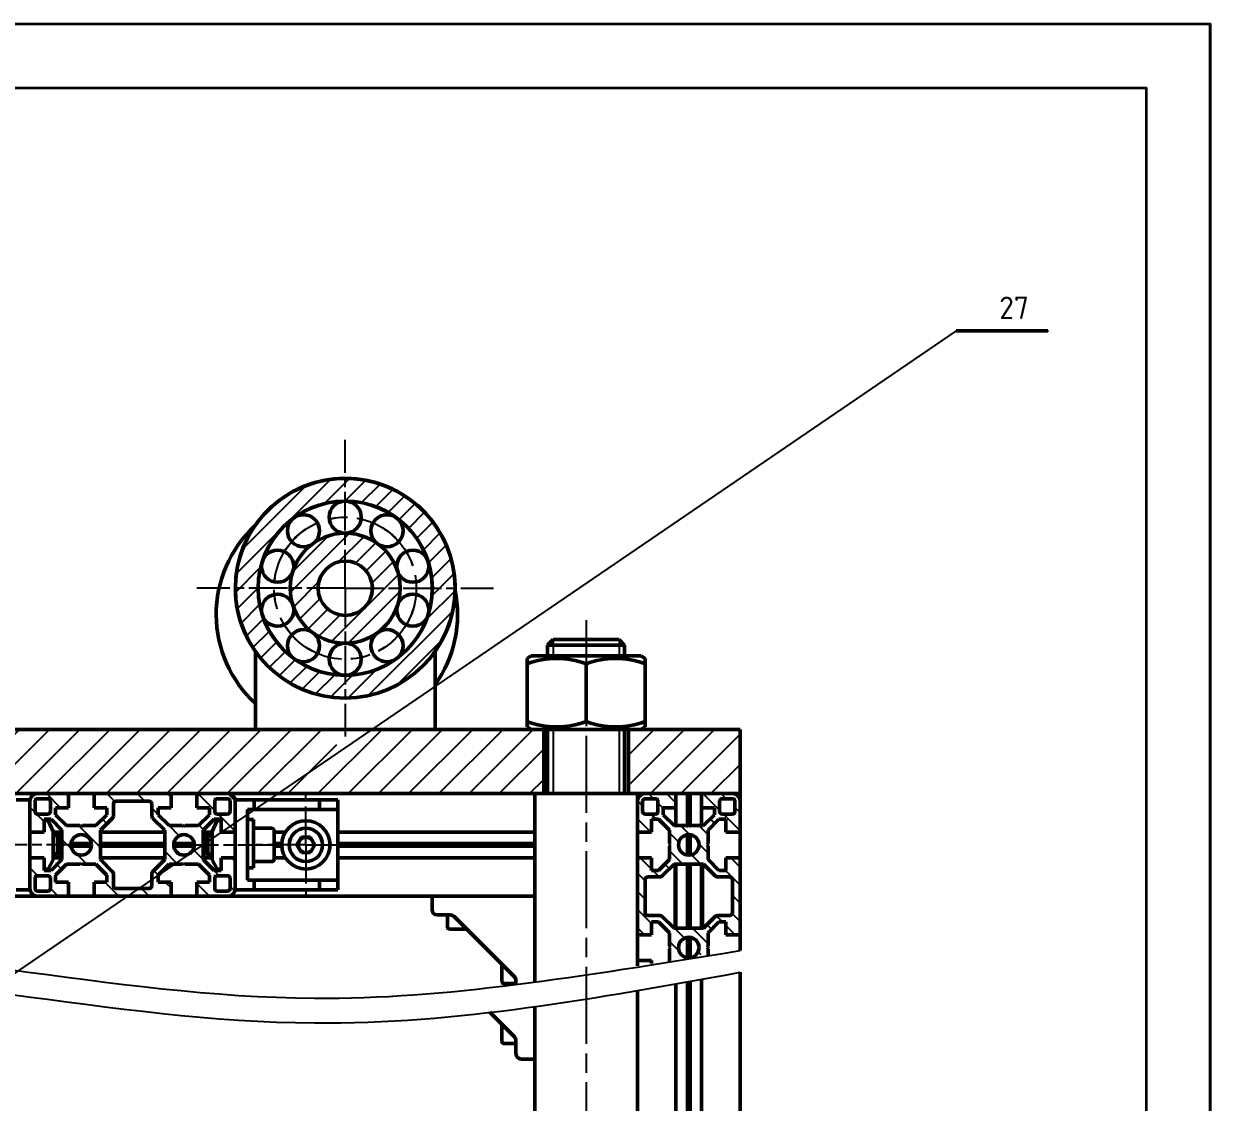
# Model space of a CAD drawing. Header units: millimetres. Extents: x 32504 to 36677, y 41990 to 42879.
# Drawn here: x 34953.8 to 35138.6, y 42700.6 to 42868.6 of the extents above; entities that cross this region are included whole.
import ezdxf

# ---------------------------------------------------------------- set-up
doc = ezdxf.new("R2010")
doc.units = ezdxf.units.MM
doc.linetypes.add('AM_ISO08W050', pattern=[18, 12, -1.5, 3, -1.5])
doc.linetypes.add('AM_ISO08W050x2', pattern=[9, 6, -0.75, 1.5, -0.75])
for name, color, linetype, lineweight in [('AM_0N', 7, 'Continuous', 50), ('AM_4N', 3, 'Continuous', 25), ('AM_5', 3, 'Continuous', 25), ('Duong_tam', 4, 'AM_ISO08W050', 25), ('Net_dam', 7, 'Continuous', 50), ('Net_manh', 3, 'Continuous', 25)]:
    doc.layers.add(name, color=color, linetype=linetype, lineweight=lineweight)
doc.styles.add('TCVN7284', font='tcvn7284-2003i.ttf', dxfattribs={"height": 3.5})
pattern_1 = [(45, (40409.8525, 66437.9596), (-1.41421356, 1.41421356), [])]

# ---------------------------------------------------------------- blocks, each defined once
blk = doc.blocks.new('*U31')
at = {"layer": 'Net_dam'}
blk.add_circle((13.57, 13.57), 13.57, dxfattribs=at)
blk = doc.blocks.new('*U32')
at = {"layer": 'Net_dam', "color": 0, "linetype": 'ByBlock', "lineweight": -2, "transparency": 16777216}
for p, rotation in [((-5401.01, -23675.83), 59.99999999999997), ((-5387.44, -23662.26), 120), ((-5410.95, -23638.75), 240), ((-5424.52, -23652.33), 300.0000000000001), ((-5392.41, -23643.72), 180)]:
    blk.add_blockref('*U31', p, dxfattribs=dict(at, rotation=rotation))
blk.add_blockref('*U31', (-5419.55, -23670.87), dxfattribs=at)
blk = doc.blocks.new('*U25')
at = {"layer": 'Net_dam'}
blk.add_circle((4.23, 4.23), 4.23, dxfattribs=at)
blk = doc.blocks.new('*U26')
at = {"layer": 'Net_dam', "color": 0, "linetype": 'ByBlock', "lineweight": -2, "transparency": 16777216}
for p, rotation in [((-5404.43, -23663.07), 59.99999999999997), ((-5400.2, -23658.84), 120), ((-5407.53, -23651.52), 240), ((-5411.76, -23655.75), 299.9999999999998), ((-5401.75, -23653.06), 180)]:
    blk.add_blockref('*U25', p, dxfattribs=dict(at, rotation=rotation))
blk.add_blockref('*U25', (-5410.21, -23661.52), dxfattribs=at)
blk = doc.blocks.new('*U27')
at = {"layer": 'Duong_tam'}
blk.add_circle((11.07, 11.07), 11.07, dxfattribs=at)
blk = doc.blocks.new('*U28')
at = {"layer": 'Duong_tam', "color": 0, "linetype": 'ByBlock', "lineweight": -2, "transparency": 16777216}
for p, rotation in [((-5401.93, -23672.42), 59.99999999999999), ((-5390.85, -23661.35), 120), ((-5410.03, -23642.17), 240), ((-5421.1, -23653.24), 299.9999999999999), ((-5394.91, -23646.22), 180)]:
    blk.add_blockref('*U27', p, dxfattribs=dict(at, rotation=rotation))
blk.add_blockref('*U27', (-5417.05, -23668.37), dxfattribs=at)
blk = doc.blocks.new('*U29')
at = {"layer": 'Net_dam'}
blk.add_circle((0, 0), 2.5, dxfattribs=at)
blk = doc.blocks.new('*U30')
at = {"layer": 'Net_dam', "color": 0, "linetype": 'ByBlock', "lineweight": -2, "transparency": 16777216}
blk.add_blockref('*U29', (-5405.98, -23646.22), dxfattribs=at)
for p, rotation in [((-5412.49, -23648.34), 35.99999999999999), ((-5399.47, -23648.34), 324), ((-5416.51, -23653.87), 72), ((-5395.45, -23653.87), 288), ((-5416.51, -23660.71), 108), ((-5395.45, -23660.71), 252), ((-5412.49, -23666.25), 144), ((-5399.47, -23666.25), 216), ((-5405.98, -23668.37), 180)]:
    blk.add_blockref('*U29', p, dxfattribs=dict(at, rotation=rotation))

msp = doc.modelspace()

# ---------------------------------------------------------------- hatches: boundary and pattern name
at = {"layer": 'Net_manh'}
h = msp.add_hatch(dxfattribs=at)
h.set_pattern_fill('_U', color=256, scale=2, angle=45, pattern_type=0)
h.set_pattern_definition(pattern_1)
h.paths.add_polyline_path([(34986.7586, 42780.6662, 1), (35020.9895, 42780.6662, 1)])
h.paths.add_polyline_path([(35017.4461, 42780.6662, -1), (34990.3019, 42780.6662, -1)], flags=16)
h.paths.add_polyline_path([(35014.9034, 42781.638, -0.02197457), (35014.9461, 42780.6662, -0.02197457), (35014.9034, 42779.6944, -0.35648869), (35016.9042, 42777.2447, -0.54568367), (35013.3682, 42774.9695, -0.04397037), (35012.2258, 42773.397, -0.18751664), (35012.882, 42771.7086, -0.77067594), (35008.2065, 42770.4769, -0.04397037), (35006.358, 42769.8763, -0.02829194), (35006.374, 42769.5941, -1), (35001.374, 42769.5941, -0.02829194), (35001.39, 42769.8763, -0.04397037), (34999.5415, 42770.4769, -0.77067594), (34994.866, 42771.7086, -0.18751664), (34995.5223, 42773.397, -0.04397037), (34994.3799, 42774.9695, -0.54568367), (34990.8438, 42777.2447, -0.35648869), (34992.8447, 42779.6944, -0.02197457), (34992.8019, 42780.6662, -0.02197457), (34992.8447, 42781.638, -0.35648869), (34990.8438, 42784.0876, -0.54568367), (34994.3799, 42786.3629, -0.04397037), (34995.5223, 42787.9353, -0.18751664), (34994.866, 42789.6237, -0.77067594), (34999.5415, 42790.8554, -0.04397037), (35001.39, 42791.456, -0.02829194), (35001.374, 42791.7383, -1), (35006.374, 42791.7383, -0.02829194), (35006.358, 42791.456, -0.04397037), (35008.2065, 42790.8554, -0.77067594), (35012.882, 42789.6237, -0.18751664), (35012.2258, 42787.9353, -0.04397037), (35013.3682, 42786.3629, -0.54568367), (35016.9042, 42784.0876, -0.35648869)], flags=0)
h.paths.add_polyline_path([(35014.9461, 42780.6662, -1), (34992.8019, 42780.6662, -1)], flags=0)
h.paths.add_polyline_path([(35012.4461, 42780.6662, -1), (34995.3019, 42780.6662, -1)], flags=0)
h.paths.add_polyline_path([(35008.104, 42780.6662, -1), (34999.644, 42780.6662, -1)], flags=0)
h = msp.add_hatch(dxfattribs=at)
h.set_pattern_fill('_U', color=256, scale=2, angle=45, pattern_type=0)
h.set_pattern_definition(pattern_1)
h.paths.add_polyline_path([(35012.4461, 42780.6662, 1), (34995.3019, 42780.6662, 1)])
h.paths.add_polyline_path([(34999.644, 42780.6662, -1), (35008.104, 42780.6662, -1)], flags=16)
h = msp.add_hatch(dxfattribs=at)
h.set_pattern_fill('_U', color=256, scale=3.33, angle=45, pattern_type=0)
h.set_pattern_definition([(45, (40724.442, 64456.958), (-2.3546656, 2.3546656), [])])
h.paths.add_polyline_path([(34778.3331, 42748.6698), (34882.5341, 42748.6698), (34882.5341, 42758.6698), (34778.3331, 42758.6698)])
h.paths.add_polyline_path([(34778.3331, 42758.6698), (34767.9941, 42758.6698), (34767.9941, 42748.6698), (34778.3331, 42748.6698)])
h.paths.add_polyline_path([(34754.7941, 42748.6698), (34754.7941, 42758.6698), (34752.8541, 42758.6698), (34737.3941, 42758.6698), (34737.3941, 42748.6698)])
h.paths.add_polyline_path([(34920.2541, 42758.6698), (34920.2541, 42748.6698), (34993.3815, 42748.6698), (35002.5703, 42754.9401), (35002.5703, 42758.6698)])
h.paths.add_polyline_path([(35008.0358, 42758.6698), (34993.3815, 42748.6698), (35034.7941, 42748.6698), (35034.7941, 42758.6698), (35032.8541, 42758.6698)])
h.paths.add_polyline_path([(35065.3941, 42758.6698), (35047.9941, 42758.6698), (35047.9941, 42748.6698), (35065.3941, 42748.6698)])
h = msp.add_hatch(dxfattribs=at)
h.set_pattern_fill('_U', color=256, scale=3.333333, angle=315, style=0, pattern_type=0)
h.set_pattern_definition([(315, (45100.6404, 55991.719), (2.3570226, 2.3570226), [])])
h.paths.add_polyline_path([(34981.7468, 42742.9627), (34983.4539, 42744.6698), (34984.5468, 42744.6698), (34984.5468, 42742.6698), (34986.6268, 42742.6698, 0.41421356), (34986.7468, 42742.7898), (34986.7468, 42747.4698, 0.41421356), (34985.5468, 42748.6698), (34980.8668, 42748.6698, 0.41421356), (34980.7468, 42748.5498), (34980.7468, 42746.4698), (34982.7468, 42746.4698), (34982.7468, 42745.3769), (34981.0397, 42743.6698), (34978.9547, 42743.6698), (34978.7468, 42743.5498), (34978.539, 42743.6698), (34976.4539, 42743.6698), (34974.7468, 42745.3769), (34974.7468, 42746.4698), (34976.7468, 42746.4698), (34976.7468, 42748.5498, 0.41421356), (34976.6268, 42748.6698), (34964.8668, 42748.6698, 0.41421356), (34964.7468, 42748.5498), (34964.7468, 42746.4698), (34966.7468, 42746.4698), (34966.7468, 42745.3769), (34965.0397, 42743.6698), (34962.9547, 42743.6698), (34962.7468, 42743.5498), (34962.539, 42743.6698), (34960.4539, 42743.6698), (34958.7468, 42745.3769), (34958.7468, 42746.4698), (34960.7468, 42746.4698), (34960.7468, 42748.5498, 0.41421356), (34960.6268, 42748.6698), (34955.9468, 42748.6698, 0.41421356), (34954.7468, 42747.4698), (34954.7468, 42742.7898, 0.41421356), (34954.8668, 42742.6698), (34956.9468, 42742.6698), (34956.9468, 42744.6698), (34958.0397, 42744.6698), (34959.7468, 42742.9627), (34959.7468, 42740.8776), (34959.8668, 42740.6698), (34959.7468, 42740.4619), (34959.7468, 42738.3769), (34958.0397, 42736.6698), (34956.9468, 42736.6698), (34956.9468, 42738.6698), (34954.8668, 42738.6698, 0.41421356), (34954.7468, 42738.5498), (34954.7468, 42733.8698, 0.41421356), (34955.9468, 42732.6698), (34960.6268, 42732.6698, 0.41421356), (34960.7468, 42732.7898), (34960.7468, 42734.8698), (34958.7468, 42734.8698), (34958.7468, 42735.9627), (34960.4539, 42737.6698), (34962.539, 42737.6698), (34962.7468, 42737.7898), (34962.9547, 42737.6698), (34965.0397, 42737.6698), (34966.7468, 42735.9626), (34966.7468, 42734.8698), (34964.7468, 42734.8698), (34964.7468, 42732.7898, 0.41421356), (34964.8668, 42732.6698), (34976.6268, 42732.6698, 0.41421356), (34976.7468, 42732.7898), (34976.7468, 42734.8698), (34974.7468, 42734.8698), (34974.7468, 42735.9627), (34976.4539, 42737.6698), (34978.539, 42737.6698), (34978.7468, 42737.7898), (34978.9547, 42737.6698), (34981.0397, 42737.6698), (34982.7468, 42735.9626), (34982.7468, 42734.8698), (34980.7468, 42734.8698), (34980.7468, 42732.7898, 0.41421356), (34980.8668, 42732.6698), (34985.5468, 42732.6698, 0.41421356), (34986.7468, 42733.8698), (34986.7468, 42738.5498, 0.41421356), (34986.6268, 42738.6698), (34984.5468, 42738.6698), (34984.5468, 42736.6698), (34983.4539, 42736.6698), (34981.7468, 42738.3769), (34981.7468, 42740.4619), (34981.6268, 42740.6698), (34981.7468, 42740.8776)])
h.paths.add_polyline_path([(34964.3468, 42740.6698, -1), (34961.1468, 42740.6698, -1)], flags=16)
h.paths.add_polyline_path([(34965.7468, 42742.9627), (34967.6297, 42744.8455, 0.19891267), (34967.7468, 42745.1283), (34967.7468, 42747.0698, -0.41421356), (34968.1468, 42747.4698), (34973.3468, 42747.4698, -0.41421356), (34973.7468, 42747.0698), (34973.7468, 42745.1283, 0.19891258), (34973.864, 42744.8455), (34975.7468, 42742.9627), (34975.7468, 42738.3769), (34973.864, 42736.494, 0.19891261), (34973.7468, 42736.2112), (34973.7468, 42734.2698, -0.41421356), (34973.3468, 42733.8698), (34968.1468, 42733.8698, -0.41421356), (34967.7468, 42734.2698), (34967.7468, 42736.2112, 0.19891249), (34967.6297, 42736.494), (34965.7468, 42738.3769)], flags=16)
h.paths.add_polyline_path([(34957.5468, 42745.4698), (34955.9468, 42745.4698, -0.41421356), (34955.5468, 42745.8698), (34955.5468, 42747.4698, -0.41421356), (34955.9468, 42747.8698), (34957.5468, 42747.8698, -0.41421356), (34957.9468, 42747.4698), (34957.9468, 42745.8698, -0.41421356)], flags=16)
h.paths.add_polyline_path([(34957.9468, 42735.4698), (34957.9468, 42733.8698, -0.41421356), (34957.5468, 42733.4698), (34955.9468, 42733.4698, -0.41421356), (34955.5468, 42733.8698), (34955.5468, 42735.4698, -0.41421356), (34955.9468, 42735.8698), (34957.5468, 42735.8698, -0.41421356)], flags=16)
h.paths.add_polyline_path([(34980.3468, 42740.6698, -1), (34977.1468, 42740.6698, -1)], flags=16)
h.paths.add_polyline_path([(34983.5468, 42745.8698), (34983.5468, 42747.4698, -0.41421356), (34983.9468, 42747.8698), (34985.5468, 42747.8698, -0.41421356), (34985.9468, 42747.4698), (34985.9468, 42745.8698, -0.41421356), (34985.5468, 42745.4698), (34983.9468, 42745.4698, -0.41421356)], flags=16)
h.paths.add_polyline_path([(34983.9468, 42735.8698), (34985.5468, 42735.8698, -0.41421356), (34985.9468, 42735.4698), (34985.9468, 42733.8698, -0.41421356), (34985.5468, 42733.4698), (34983.9468, 42733.4698, -0.41421356), (34983.5468, 42733.8698), (34983.5468, 42735.4698, -0.41421356)], flags=16)
h = msp.add_hatch(dxfattribs=at)
h.set_pattern_fill('_U', color=256, scale=2, angle=315, style=0, pattern_type=0)
h.set_pattern_definition([(315, (40417.1464, 66832.2228), (1.41421356, 1.41421356), [])])
edge = h.paths.add_edge_path()
edge.add_line((35060.3941, 42742.9627), (35062.1013, 42744.6698))
edge.add_line((35062.1013, 42744.6698), (35063.1941, 42744.6698))
edge.add_line((35063.1941, 42744.6698), (35063.1941, 42742.6698))
edge.add_line((35063.1941, 42742.6698), (35065.2741, 42742.6698))
edge.add_arc((35065.2741, 42742.7898), 0.12, 270, 360)
edge.add_line((35065.3941, 42742.7898), (35065.3941, 42747.4698))
edge.add_arc((35064.1941, 42747.4698), 1.2, 0, 90)
edge.add_line((35064.1941, 42748.6698), (35059.5141, 42748.6698))
edge.add_arc((35059.5141, 42748.5498), 0.12, 90, 180)
edge.add_line((35059.3941, 42748.5498), (35059.3941, 42746.4698))
edge.add_line((35059.3941, 42746.4698), (35061.3941, 42746.4698))
edge.add_line((35061.3941, 42746.4698), (35061.3941, 42745.3769))
edge.add_line((35061.3941, 42745.3769), (35059.687, 42743.6698))
edge.add_line((35059.687, 42743.6698), (35057.602, 42743.6698))
edge.add_line((35057.602, 42743.6698), (35057.3941, 42743.5498))
edge.add_line((35057.3941, 42743.5498), (35057.1863, 42743.6698))
edge.add_line((35057.1863, 42743.6698), (35055.1013, 42743.6698))
edge.add_line((35055.1013, 42743.6698), (35053.3941, 42745.3769))
edge.add_line((35053.3941, 42745.3769), (35053.3941, 42746.4698))
edge.add_line((35053.3941, 42746.4698), (35055.3941, 42746.4698))
edge.add_line((35055.3941, 42746.4698), (35055.3941, 42748.5498))
edge.add_arc((35055.2741, 42748.5498), 0.12, 0, 90)
edge.add_line((35055.2741, 42748.6698), (35050.5941, 42748.6698))
edge.add_arc((35050.5941, 42747.4698), 1.2, 90, 180)
edge.add_line((35049.3941, 42747.4698), (35049.3941, 42742.7898))
edge.add_arc((35049.5141, 42742.7898), 0.12, 180, 270)
edge.add_line((35049.5141, 42742.6698), (35051.5941, 42742.6698))
edge.add_line((35051.5941, 42742.6698), (35051.5941, 42744.6698))
edge.add_line((35051.5941, 42744.6698), (35052.687, 42744.6698))
edge.add_line((35052.687, 42744.6698), (35054.3941, 42742.9627))
edge.add_line((35054.3941, 42742.9627), (35054.3941, 42740.8776))
edge.add_line((35054.3941, 42740.8776), (35054.5141, 42740.6698))
edge.add_line((35054.5141, 42740.6698), (35054.3941, 42740.4619))
edge.add_line((35054.3941, 42740.4619), (35054.3941, 42738.3769))
edge.add_line((35054.3941, 42738.3769), (35052.687, 42736.6698))
edge.add_line((35052.687, 42736.6698), (35051.5941, 42736.6698))
edge.add_line((35051.5941, 42736.6698), (35051.5941, 42738.6698))
edge.add_line((35051.5941, 42738.6698), (35049.5141, 42738.6698))
edge.add_arc((35049.5141, 42738.5498), 0.12, 90, 180)
edge.add_line((35049.3941, 42738.5498), (35049.3941, 42726.7898))
edge.add_arc((35049.5141, 42726.7898), 0.12, 180, 270)
edge.add_line((35049.5141, 42726.6698), (35051.5941, 42726.6698))
edge.add_line((35051.5941, 42726.6698), (35051.5941, 42728.6698))
edge.add_line((35051.5941, 42728.6698), (35052.687, 42728.6698))
edge.add_line((35052.687, 42728.6698), (35054.3941, 42726.9627))
edge.add_line((35054.3941, 42726.9627), (35054.3941, 42724.8776))
edge.add_line((35054.3941, 42724.8776), (35054.5141, 42724.6698))
edge.add_line((35054.5141, 42724.6698), (35054.3941, 42724.4619))
edge.add_line((35054.3941, 42724.4619), (35054.3941, 42722.6993))
edge.add_spline(control_points=[(35054.3941, 42722.6993), (35055.233, 42722.8469), (35056.0717, 42722.9954), (35056.9105, 42723.1446)], knot_values=[160.29095597, 160.29095597, 160.29095597, 160.29095597, 161.55907496, 161.55907496, 161.55907496, 161.55907496], degree=3, periodic=0)
edge.add_arc((35057.3941, 42724.6698), 1.6, 180, 252.406264, ccw=False)
edge.add_arc((35057.3941, 42724.6698), 1.6, 0, 180, ccw=False)
edge.add_arc((35057.3941, 42724.6698), 1.6, -52.188259, 0, ccw=False)
edge.add_spline(control_points=[(35058.3751, 42723.4057), (35059.0481, 42723.526), (35059.7211, 42723.6466), (35060.3941, 42723.7675)], knot_values=[162.29713907, 162.29713907, 162.29713907, 162.29713907, 163.31468961, 163.31468961, 163.31468961, 163.31468961], degree=3, periodic=0)
edge.add_line((35060.3941, 42723.7675), (35060.3941, 42724.4619))
edge.add_line((35060.3941, 42724.4619), (35060.2741, 42724.6698))
edge.add_line((35060.2741, 42724.6698), (35060.3941, 42724.8776))
edge.add_line((35060.3941, 42724.8776), (35060.3941, 42726.9627))
edge.add_line((35060.3941, 42726.9627), (35062.1013, 42728.6698))
edge.add_line((35062.1013, 42728.6698), (35063.1941, 42728.6698))
edge.add_line((35063.1941, 42728.6698), (35063.1941, 42726.6698))
edge.add_line((35063.1941, 42726.6698), (35065.2741, 42726.6698))
edge.add_arc((35065.2741, 42726.7898), 0.12, 270, 360)
edge.add_line((35065.3941, 42726.7898), (35065.3941, 42738.5498))
edge.add_arc((35065.2741, 42738.5498), 0.12, 0, 90)
edge.add_line((35065.2741, 42738.6698), (35063.1941, 42738.6698))
edge.add_line((35063.1941, 42738.6698), (35063.1941, 42736.6698))
edge.add_line((35063.1941, 42736.6698), (35062.1013, 42736.6698))
edge.add_line((35062.1013, 42736.6698), (35060.3941, 42738.3769))
edge.add_line((35060.3941, 42738.3769), (35060.3941, 42740.4619))
edge.add_line((35060.3941, 42740.4619), (35060.2741, 42740.6698))
edge.add_line((35060.2741, 42740.6698), (35060.3941, 42740.8776))
edge.add_line((35060.3941, 42740.8776), (35060.3941, 42742.9627))
h.paths.add_polyline_path([(35058.9941, 42740.6698, -1), (35055.7941, 42740.6698, -1)], flags=16)
h.paths.add_polyline_path([(35062.1941, 42745.8698), (35062.1941, 42747.4698, -0.41421356), (35062.5941, 42747.8698), (35064.1941, 42747.8698, -0.41421356), (35064.5941, 42747.4698), (35064.5941, 42745.8698, -0.41421356), (35064.1941, 42745.4698), (35062.5941, 42745.4698, -0.41421356)], flags=16)
h.paths.add_polyline_path([(35059.687, 42737.6698), (35061.5699, 42735.7869, 0.19891267), (35061.8527, 42735.6698), (35063.7941, 42735.6698, -0.41421356), (35064.1941, 42735.2698), (35064.1941, 42730.0698, -0.41421356), (35063.7941, 42729.6698), (35061.8527, 42729.6698, 0.19891258), (35061.5699, 42729.5526), (35059.687, 42727.6698), (35055.1013, 42727.6698), (35053.2184, 42729.5526, 0.19891261), (35052.9356, 42729.6698), (35050.9941, 42729.6698, -0.41421356), (35050.5941, 42730.0698), (35050.5941, 42735.2698, -0.41421356), (35050.9941, 42735.6698), (35052.9356, 42735.6698, 0.19891249), (35053.2184, 42735.7869), (35055.1012, 42737.6698)], flags=16)
h.paths.add_polyline_path([(35052.1941, 42745.4698), (35050.5941, 42745.4698, -0.41421356), (35050.1941, 42745.8698), (35050.1941, 42747.4698, -0.41421356), (35050.5941, 42747.8698), (35052.1941, 42747.8698, -0.41421356), (35052.5941, 42747.4698), (35052.5941, 42745.8698, -0.41421356)], flags=16)

# ---------------------------------------------------------------- linework, layer by layer
at = {"color": 7, "linetype": 'Continuous', "lineweight": 25}
for p, q in [((34989.8843, 42761.3622), (34989.8843, 42758.6698)), ((35017.8638, 42761.3622), (35017.8638, 42758.6698))]:
    msp.add_line(p, q, dxfattribs=at)
at = {"layer": 'AM_0N'}
for p, q in [((35035.3941, 42771.8109), (35036.253, 42772.6698)), ((35047.3941, 42771.8109), (35035.3941, 42771.8109)), ((35046.5353, 42772.6698), (35036.253, 42772.6698)), ((35047.3941, 42771.8109), (35046.5353, 42772.6698)), ((35032.8541, 42770.1098), (35032.1941, 42769.7287)), ((35032.1941, 42769.7287), (35032.1941, 42759.0508)), ((35032.8541, 42770.1098), (35049.9341, 42770.1098)), ((35049.9341, 42770.1098), (35050.5941, 42769.7287)), ((35050.5941, 42769.7287), (35050.5941, 42759.0508)), ((35041.3941, 42768.9054), (35041.3941, 42759.8741)), ((35032.1941, 42759.0508), (35032.8541, 42758.6698)), ((35049.9341, 42758.6698), (35032.8541, 42758.6698)), ((35050.5941, 42759.0508), (35049.9341, 42758.6698)), ((34988.6668, 42737.1098), (34988.6668, 42744.6298)), ((34988.6668, 42744.6298), (34989.5868, 42744.6298)), ((34989.5868, 42744.6298), (34989.5868, 42737.1098)), ((34958.3468, 42742.2698), (34959.0401, 42742.2698)), ((34959.0401, 42742.2698), (34959.3468, 42741.963)), ((34959.0401, 42739.0698), (34959.0401, 42742.2698)), ((34959.3468, 42739.3765), (34959.3468, 42741.963)), ((34982.4535, 42742.2698), (34982.1468, 42741.963)), ((34982.1468, 42739.3765), (34982.1468, 42741.963)), ((34983.1468, 42742.2698), (34982.4535, 42742.2698)), ((34982.4535, 42739.0698), (34982.4535, 42742.2698)), ((34958.3468, 42739.0698), (34959.0401, 42739.0698)), ((34983.1468, 42739.0698), (34982.4535, 42739.0698)), ((34989.5868, 42737.1098), (34988.6668, 42737.1098))]:
    msp.add_line(p, q, dxfattribs=at)
msp.add_circle((34997.7468, 42740.6698), 3.76, dxfattribs=at)
for centre, start, end in [((35036.7941, 42756.4664), 69.705445, 110.294555), ((35045.9941, 42756.4664), 69.705445, 110.294555), ((35036.7941, 42772.3132), 249.705445, 290.294555), ((35045.9941, 42772.3132), 249.705445, 290.294555)]:
    msp.add_arc(centre, 13.2624, start, end, dxfattribs=at)
at = {"layer": 'AM_4N'}
for p, q in [((35036.253, 42772.6698), (35036.253, 42770.1098)), ((35046.5353, 42772.6698), (35046.5353, 42770.1098)), ((35036.253, 42758.6698), (35036.253, 42748.6698)), ((35046.5353, 42758.6698), (35046.5353, 42748.6698)), ((34959.3468, 42741.963), (34958.3468, 42741.963)), ((34982.1468, 42741.963), (34983.1468, 42741.963)), ((34959.3468, 42739.3765), (34958.3468, 42739.3765)), ((34982.1468, 42739.3765), (34983.1468, 42739.3765))]:
    msp.add_line(p, q, dxfattribs=at)
at = {"layer": 'AM_5'}
msp.add_line((35099.0463, 42820.7746), (34902.2721, 42686.4974), dxfattribs=at)
at = {"layer": 'AM_5', "color": 3}
msp.add_line((35099.0463, 42820.7746), (35113.4281, 42820.7746), dxfattribs=at)
at = {"layer": 'Duong_tam', "linetype": 'AM_ISO08W050x2'}
for p, q in [((35003.874, 42780.6662), (35003.874, 42803.7816)), ((35003.874, 42780.6662), (34980.7586, 42780.6662)), ((35003.874, 42780.6662), (35026.9895, 42780.6662)), ((35003.874, 42780.6662), (35003.874, 42757.5507)), ((34997.7468, 42740.6698), (34997.7468, 42748.4298)), ((34963.3468, 42740.6698), (34947.5068, 42740.6698)), ((34978.1468, 42740.6698), (34993.9868, 42740.6698)), ((34997.7468, 42740.6698), (34989.9868, 42740.6698)), ((34997.7468, 42740.6698), (35005.5068, 42740.6698)), ((34997.7468, 42740.6698), (34997.7468, 42732.9098))]:
    msp.add_line(p, q, dxfattribs=at)
at = {"layer": 'Duong_tam'}
msp.add_line((35041.3941, 42775.6698), (35041.3941, 42405.426), dxfattribs=at)
at = {"layer": 'Net_dam', "lineweight": 35}
msp.add_line((35138.6398, 42027.6315), (35138.6398, 42868.6315), dxfattribs=at)
at = {"layer": 'Net_dam'}
for p, q in [((35113.3285, 42820.7746), (35099.0463, 42820.7746)), ((35035.3941, 42771.8109), (35035.3941, 42770.1098)), ((35046.5353, 42772.6698), (35036.253, 42772.6698)), ((35047.3941, 42770.1098), (35047.3941, 42771.8109)), ((34989.8843, 42770.8058), (34989.8843, 42761.3622)), ((35017.8638, 42770.8058), (35017.8638, 42758.6698)), ((34989.8843, 42758.8222), (34989.8843, 42763.8222)), ((34989.8843, 42758.6698), (34989.8843, 42762.6698)), ((34989.8843, 42758.6698), (34989.8843, 42761.6698)), ((34989.8843, 42761.3622), (34989.8843, 42758.6698)), ((34989.8843, 42761.0574), (34989.8843, 42758.8222)), ((35017.8638, 42761.3622), (35017.8638, 42758.6698)), ((35017.8638, 42761.0574), (35017.8638, 42760.6698)), ((35017.8638, 42761.0574), (35017.8638, 42758.8222)), ((35035.3941, 42758.6698), (34915.3941, 42758.6698)), ((35034.7941, 42758.6698), (35034.7941, 42748.6698)), ((35035.3941, 42748.6698), (35035.3941, 42758.6698)), ((35047.3941, 42758.6698), (35047.3941, 42748.6698)), ((35065.3941, 42758.6698), (35047.3941, 42758.6698)), ((35047.3941, 42748.6698), (35047.3941, 42758.6698)), ((35047.9941, 42758.6698), (35047.9941, 42748.6698)), ((35065.3941, 42748.6698), (35065.3941, 42758.6698)), ((35035.3941, 42748.6698), (34915.3941, 42748.6698)), ((34952.6268, 42747.6698), (34954.7468, 42747.6698)), ((34954.7468, 42747.6698), (34954.7468, 42742.7819)), ((34954.7468, 42747.4698), (34954.7468, 42742.7898)), ((34954.7468, 42747.4619), (34954.7468, 42742.7819)), ((34955.5468, 42747.4698), (34955.5468, 42745.8698)), ((34960.6268, 42748.6698), (34955.9468, 42748.6698)), ((34957.5468, 42747.8698), (34955.9468, 42747.8698)), ((34957.9468, 42745.8698), (34957.9468, 42747.4698)), ((34960.7468, 42746.4698), (34960.7468, 42748.5498)), ((34964.7468, 42748.5498), (34964.7468, 42746.4698)), ((34976.6268, 42748.6698), (34964.8668, 42748.6698)), ((34973.3468, 42747.4698), (34968.1468, 42747.4698)), ((34976.7468, 42746.4698), (34976.7468, 42748.5498)), ((34980.7468, 42748.5498), (34980.7468, 42746.4698)), ((34985.5468, 42748.6698), (34980.8668, 42748.6698)), ((34983.5468, 42747.4698), (34983.5468, 42745.8698)), ((34985.5468, 42747.8698), (34983.9468, 42747.8698)), ((34985.9468, 42745.8698), (34985.9468, 42747.4698)), ((34986.7468, 42747.6698), (34986.7468, 42742.7819)), ((34988.8668, 42747.6698), (34986.7468, 42747.6698)), ((34986.7468, 42742.7898), (34986.7468, 42747.4698)), ((34986.7468, 42742.7819), (34986.7468, 42747.4619)), ((34986.7468, 42747.4619), (34986.7468, 42742.7819)), ((34989.6668, 42747.6698), (34988.8668, 42747.6698)), ((34989.6668, 42747.6698), (34989.6668, 42746.1698)), ((34989.9011, 42747.6698), (34989.6668, 42747.6698)), ((34999.3125, 42747.6698), (34989.9011, 42747.6698)), ((34999.8782, 42747.6698), (34999.3125, 42747.6698)), ((34999.8782, 42746.1698), (34999.8782, 42747.6698)), ((35001.9468, 42747.6698), (34999.8782, 42747.6698)), ((35002.7468, 42747.6698), (35001.9468, 42747.6698)), ((35002.7468, 42747.6698), (35002.7468, 42746.1698)), ((35033.3941, 42748.6698), (35033.3941, 42719.3324)), ((35035.3941, 42748.6698), (35033.3941, 42748.6698)), ((35035.3941, 42748.6698), (35047.3941, 42748.6698)), ((35049.3941, 42748.6698), (35047.3941, 42748.6698)), ((35065.3941, 42748.6698), (35047.3941, 42748.6698)), ((35049.3941, 42721.8323), (35049.3941, 42748.6698)), ((35049.3941, 42747.4698), (35049.3941, 42742.7898)), ((35050.1941, 42747.4698), (35050.1941, 42745.8698)), ((35055.2741, 42748.6698), (35050.5941, 42748.6698)), ((35052.1941, 42747.8698), (35050.5941, 42747.8698)), ((35052.5941, 42745.8698), (35052.5941, 42747.4698)), ((35055.3941, 42748.5498), (35055.3941, 42748.6698)), ((35055.3941, 42746.4698), (35055.3941, 42748.5498)), ((35057.1863, 42743.6698), (35057.1863, 42748.6698)), ((35057.3941, 42743.5498), (35057.3941, 42748.6698)), ((35057.602, 42743.6698), (35057.602, 42748.6698)), ((35059.3941, 42748.5498), (35059.3941, 42748.6698)), ((35059.3941, 42748.5498), (35059.3941, 42746.4698)), ((35064.1941, 42748.6698), (35059.5141, 42748.6698)), ((35062.1941, 42747.4698), (35062.1941, 42745.8698)), ((35064.1941, 42747.8698), (35062.5941, 42747.8698)), ((35064.5941, 42745.8698), (35064.5941, 42747.4698)), ((35065.3941, 42747.4698), (35065.3941, 42748.6698)), ((35065.3941, 42742.7898), (35065.3941, 42747.4698)), ((34955.9468, 42745.4698), (34957.5468, 42745.4698)), ((34958.7468, 42746.4698), (34960.7468, 42746.4698)), ((34958.7468, 42745.3769), (34958.7468, 42746.4698)), ((34964.7468, 42746.4698), (34966.7468, 42746.4698)), ((34966.7468, 42746.4698), (34966.7468, 42745.3769)), ((34967.7468, 42747.0698), (34967.7468, 42745.1283)), ((34973.7468, 42745.1283), (34973.7468, 42747.0698)), ((34974.7468, 42746.4698), (34976.7468, 42746.4698)), ((34974.7468, 42745.3769), (34974.7468, 42746.4698)), ((34980.7468, 42746.4698), (34982.7468, 42746.4698)), ((34982.7468, 42746.4698), (34982.7468, 42745.3769)), ((34983.9468, 42745.4698), (34985.5468, 42745.4698)), ((34988.6668, 42746.1698), (34988.8668, 42746.1698)), ((34988.6668, 42735.1698), (34988.6668, 42746.1698)), ((34989.6668, 42746.1698), (34988.8668, 42746.1698)), ((34989.6668, 42746.1698), (34989.9011, 42746.1698)), ((34999.3125, 42746.1698), (34989.9011, 42746.1698)), ((34999.3125, 42746.1698), (34999.8782, 42746.1698)), ((35001.9468, 42746.1698), (34999.8782, 42746.1698)), ((35002.7468, 42746.1698), (35001.9468, 42746.1698)), ((35002.7468, 42746.1698), (35002.7468, 42735.1698)), ((35050.5941, 42745.4698), (35052.1941, 42745.4698)), ((35053.3941, 42746.4698), (35055.3941, 42746.4698)), ((35053.3941, 42745.3769), (35053.3941, 42746.4698)), ((35055.3941, 42743.6698), (35055.3941, 42746.4698)), ((35059.3941, 42746.4698), (35061.3941, 42746.4698)), ((35059.3941, 42743.6698), (35059.3941, 42746.4698)), ((35061.3941, 42746.4698), (35061.3941, 42745.3769)), ((35062.5941, 42745.4698), (35064.1941, 42745.4698)), ((34956.9468, 42744.6698), (34958.0397, 42744.6698)), ((34956.9468, 42742.6698), (34956.9468, 42744.6698)), ((34956.9468, 42742.6698), (34956.9468, 42744.6698)), ((34956.9468, 42744.4698), (34957.5836, 42744.4698)), ((34957.5836, 42744.4698), (34958.3468, 42742.7802)), ((34958.0397, 42744.6698), (34959.7468, 42742.9627)), ((34960.4539, 42743.6698), (34958.7468, 42745.3769)), ((34962.539, 42743.6698), (34960.4539, 42743.6698)), ((34962.7468, 42743.5498), (34962.539, 42743.6698)), ((34962.9547, 42743.6698), (34962.7468, 42743.5498)), ((34965.0397, 42743.6698), (34962.9547, 42743.6698)), ((34966.7468, 42745.3769), (34965.0397, 42743.6698)), ((34967.6297, 42744.8455), (34965.7468, 42742.9627)), ((34975.7468, 42742.9627), (34973.864, 42744.8455)), ((34976.4539, 42743.6698), (34974.7468, 42745.3769)), ((34978.539, 42743.6698), (34976.4539, 42743.6698)), ((34978.7468, 42743.5498), (34978.539, 42743.6698)), ((34978.9547, 42743.6698), (34978.7468, 42743.5498)), ((34981.0397, 42743.6698), (34978.9547, 42743.6698)), ((34982.7468, 42745.3769), (34981.0397, 42743.6698)), ((34981.7468, 42742.9627), (34983.4539, 42744.6698)), ((34983.91, 42744.4698), (34983.1468, 42742.7802)), ((34983.4539, 42744.6698), (34984.5468, 42744.6698)), ((34984.5468, 42744.4698), (34983.91, 42744.4698)), ((34984.5468, 42744.6698), (34984.5468, 42742.6698)), ((34984.5468, 42742.6698), (34984.5468, 42744.6698)), ((35051.5941, 42744.6698), (35052.687, 42744.6698)), ((35051.5941, 42742.6698), (35051.5941, 42744.6698)), ((35052.687, 42744.6698), (35054.3941, 42742.9627)), ((35055.1013, 42743.6698), (35053.3941, 42745.3769)), ((35057.1863, 42743.6698), (35055.1013, 42743.6698)), ((35057.3941, 42743.5498), (35057.1863, 42743.6698)), ((35057.602, 42743.6698), (35057.3941, 42743.5498)), ((35059.687, 42743.6698), (35057.602, 42743.6698)), ((35061.3941, 42745.3769), (35059.687, 42743.6698)), ((35060.3941, 42742.9627), (35062.1013, 42744.6698)), ((35062.1013, 42744.6698), (35063.1941, 42744.6698)), ((35063.1941, 42744.6698), (35063.1941, 42742.6698)), ((34954.7468, 42742.7898), (34954.7468, 42740.6698)), ((34954.7468, 42742.7898), (34954.7468, 42738.5498)), ((34954.7468, 42742.7819), (34954.7468, 42733.6698)), ((34954.8668, 42742.6698), (34954.7468, 42742.6698)), ((34954.7468, 42742.6698), (34954.8668, 42742.6698)), ((34954.8668, 42742.6698), (34956.9468, 42742.6698)), ((34954.8668, 42742.6698), (34956.9468, 42742.6698)), ((34958.3468, 42740.6698), (34958.3468, 42742.7802)), ((34959.7468, 42742.6698), (34958.3468, 42742.6698)), ((34958.3468, 42740.6698), (34958.3468, 42742.2698)), ((34959.7468, 42742.9627), (34959.7468, 42740.8776)), ((34965.7468, 42742.9627), (34965.7468, 42738.3769)), ((34975.7468, 42742.6698), (34965.7468, 42742.6698)), ((34975.7468, 42738.3769), (34975.7468, 42742.9627)), ((34981.7468, 42740.8776), (34981.7468, 42742.9627)), ((34983.1468, 42742.6698), (34981.7468, 42742.6698)), ((34983.1468, 42740.6698), (34983.1468, 42742.7802)), ((34983.1468, 42740.6698), (34983.1468, 42742.2698)), ((34984.5468, 42742.6698), (34986.6268, 42742.6698)), ((34986.6268, 42742.6698), (34984.5468, 42742.6698)), ((34986.7468, 42742.6698), (34986.6268, 42742.6698)), ((34986.7468, 42742.6698), (34986.6268, 42742.6698)), ((34986.7468, 42742.6619), (34986.6268, 42742.6619)), ((34986.7468, 42742.7898), (34986.7468, 42742.6619)), ((34986.7468, 42742.7819), (34986.7468, 42742.6619)), ((34986.7468, 42738.6619), (34986.7468, 42742.6619)), ((34989.5868, 42743.2619), (34992.4668, 42743.2619)), ((34992.7868, 42738.3819), (34992.7868, 42742.9419)), ((34994.5629, 42742.6698), (34992.7868, 42742.6698)), ((34994.5579, 42742.6619), (34992.7868, 42742.6619)), ((34992.7868, 42742.6619), (34994.5579, 42742.6619)), ((34997.0517, 42741.8738), (34996.3566, 42740.6698)), ((34997.0517, 42741.8738), (34998.4419, 42741.8738)), ((34999.1371, 42740.6698), (34998.4419, 42741.8738)), ((35033.3941, 42742.6698), (35002.7468, 42742.6698)), ((35049.5141, 42742.6698), (35051.5941, 42742.6698)), ((35054.3941, 42742.9627), (35054.3941, 42740.8776)), ((35057.1863, 42739.0833), (35057.1863, 42742.2562)), ((35057.3941, 42739.0698), (35057.3941, 42742.2698)), ((35057.602, 42739.0833), (35057.602, 42742.2562)), ((35060.3941, 42740.8776), (35060.3941, 42742.9627)), ((35063.1941, 42742.6698), (35065.2741, 42742.6698)), ((35065.3941, 42738.5498), (35065.3941, 42742.7898)), ((34958.3468, 42740.6698), (34958.3468, 42738.3224)), ((34958.3468, 42740.6698), (34958.3468, 42739.0698)), ((34959.7468, 42740.8776), (34959.3468, 42740.8776)), ((34959.8668, 42740.6698), (34959.3468, 42740.6698)), ((34959.7468, 42740.4619), (34959.3468, 42740.4619)), ((34959.7468, 42740.8776), (34959.8668, 42740.6698)), ((34959.8668, 42740.6698), (34959.7468, 42740.4619)), ((34959.7468, 42740.4619), (34959.7468, 42738.3769)), ((34964.3468, 42740.6698), (34961.1468, 42740.6698)), ((34964.3333, 42740.8776), (34961.1604, 42740.8776)), ((34964.3333, 42740.4619), (34961.1604, 42740.4619)), ((34975.7468, 42740.8776), (34965.7468, 42740.8776)), ((34975.7468, 42740.6698), (34965.7468, 42740.6698)), ((34975.7468, 42740.4619), (34965.7468, 42740.4619)), ((34980.3468, 42740.6698), (34977.1468, 42740.6698)), ((34980.3333, 42740.8776), (34977.1604, 42740.8776)), ((34980.3333, 42740.4619), (34977.1604, 42740.4619)), ((34981.6268, 42740.6698), (34981.7468, 42740.8776)), ((34981.7468, 42740.4619), (34981.6268, 42740.6698)), ((34982.1468, 42740.6698), (34981.6268, 42740.6698)), ((34982.1468, 42740.8776), (34981.7468, 42740.8776)), ((34981.7468, 42738.3769), (34981.7468, 42740.4619)), ((34982.1468, 42740.4619), (34981.7468, 42740.4619)), ((34983.1468, 42740.6698), (34983.1468, 42738.3224)), ((34983.1468, 42740.6698), (34983.1468, 42739.0698)), ((34993.9926, 42740.8776), (34992.7868, 42740.8776)), ((34993.9921, 42740.8698), (34992.7868, 42740.8698)), ((34992.7868, 42740.8698), (34993.9921, 42740.8698)), ((34993.9868, 42740.6698), (34992.7868, 42740.6698)), ((34993.9868, 42740.6619), (34992.7868, 42740.6619)), ((34992.7868, 42740.6619), (34993.9868, 42740.6619)), ((34993.9926, 42740.4619), (34992.7868, 42740.4619)), ((34993.993, 42740.4541), (34992.7868, 42740.4541)), ((34992.7868, 42740.4541), (34993.993, 42740.4541)), ((34993.9921, 42740.6619), (34993.9868, 42740.6619)), ((34994.009, 42740.8698), (34993.9921, 42740.8698)), ((34996.3566, 42740.6698), (34997.0517, 42739.4658)), ((34999.1371, 42740.6698), (34998.4419, 42739.4658)), ((35033.3941, 42740.8776), (35002.7468, 42740.8776)), ((35033.3941, 42740.6698), (35002.7468, 42740.6698)), ((35033.3941, 42740.4619), (35002.7468, 42740.4619)), ((35054.3941, 42740.8776), (35054.5141, 42740.6698)), ((35054.5141, 42740.6698), (35054.3941, 42740.4619)), ((35054.3941, 42740.4619), (35054.3941, 42738.3769)), ((35060.2741, 42740.6698), (35060.3941, 42740.8776)), ((35060.3941, 42740.4619), (35060.2741, 42740.6698)), ((35060.3941, 42738.3769), (35060.3941, 42740.4619)), ((34954.8668, 42738.6698), (34954.7468, 42738.6698)), ((34954.7468, 42738.6698), (34954.8668, 42738.6698)), ((34954.7468, 42738.5498), (34954.7468, 42733.8698)), ((34954.7468, 42738.5419), (34954.7468, 42733.8619)), ((34954.7468, 42738.5419), (34954.7468, 42733.8619)), ((34956.9468, 42738.6698), (34954.8668, 42738.6698)), ((34956.9468, 42738.6698), (34954.8668, 42738.6698)), ((34956.9468, 42736.6698), (34956.9468, 42738.6698)), ((34956.9468, 42736.6698), (34956.9468, 42738.6698)), ((34957.5966, 42736.8698), (34958.3468, 42738.3224)), ((34959.7468, 42738.3769), (34958.0397, 42736.6698)), ((34959.7468, 42738.6698), (34958.3468, 42738.6698)), ((34959.0401, 42739.0698), (34959.3468, 42739.3765)), ((34975.7468, 42738.6698), (34965.7468, 42738.6698)), ((34965.7468, 42738.3769), (34967.6297, 42736.494)), ((34973.864, 42736.494), (34975.7468, 42738.3769)), ((34983.1468, 42738.6698), (34981.7468, 42738.6698)), ((34983.4539, 42736.6698), (34981.7468, 42738.3769)), ((34982.4535, 42739.0698), (34982.1468, 42739.3765)), ((34983.8971, 42736.8698), (34983.1468, 42738.3224)), ((34984.5468, 42738.6698), (34984.5468, 42736.6698)), ((34986.6268, 42738.6698), (34984.5468, 42738.6698)), ((34984.5468, 42738.6698), (34986.6268, 42738.6698)), ((34984.5468, 42736.6698), (34984.5468, 42738.6698)), ((34984.5468, 42738.6619), (34984.5468, 42736.6619)), ((34986.6268, 42738.6619), (34984.5468, 42738.6619)), ((34986.7468, 42738.6698), (34986.6268, 42738.6698)), ((34986.7468, 42738.6698), (34986.6268, 42738.6698)), ((34986.7468, 42738.6619), (34986.6268, 42738.6619)), ((34986.7468, 42738.6698), (34986.7468, 42733.6698)), ((34986.7468, 42738.6698), (34986.7468, 42738.5498)), ((34986.7468, 42733.8698), (34986.7468, 42738.5498)), ((34986.7468, 42733.8619), (34986.7468, 42738.5419)), ((34986.7468, 42738.5419), (34986.7468, 42733.8619)), ((34986.7468, 42738.5419), (34986.7468, 42733.8619)), ((34992.4668, 42738.0619), (34989.5868, 42738.0619)), ((34994.5629, 42738.6698), (34992.7868, 42738.6698)), ((34994.5678, 42738.6619), (34992.7868, 42738.6619)), ((34992.7868, 42738.6619), (34994.5678, 42738.6619)), ((34994.5678, 42738.6619), (34994.0278, 42738.6619)), ((34998.4419, 42739.4658), (34997.0517, 42739.4658)), ((35033.3941, 42738.6698), (35002.7468, 42738.6698)), ((35049.3941, 42738.5498), (35049.3941, 42726.7898)), ((35051.5941, 42738.6698), (35049.5141, 42738.6698)), ((35051.5941, 42736.6698), (35051.5941, 42738.6698)), ((35054.3941, 42738.3769), (35052.687, 42736.6698)), ((35062.1013, 42736.6698), (35060.3941, 42738.3769)), ((35063.1941, 42738.6698), (35063.1941, 42736.6698)), ((35065.2741, 42738.6698), (35063.1941, 42738.6698)), ((35065.3941, 42726.7898), (35065.3941, 42738.5498)), ((34956.9468, 42736.8698), (34957.5966, 42736.8698)), ((34958.0397, 42736.6698), (34956.9468, 42736.6698)), ((34958.7468, 42735.9627), (34960.4539, 42737.6698)), ((34960.4539, 42737.6698), (34962.539, 42737.6698)), ((34962.539, 42737.6698), (34962.7468, 42737.7898)), ((34962.7468, 42737.7898), (34962.9547, 42737.6698)), ((34962.9547, 42737.6698), (34965.0397, 42737.6698)), ((34965.0397, 42737.6698), (34966.7468, 42735.9626)), ((34967.7468, 42736.2112), (34967.7468, 42734.2698)), ((34973.7468, 42734.2698), (34973.7468, 42736.2112)), ((34974.7468, 42735.9627), (34976.4539, 42737.6698)), ((34976.4539, 42737.6698), (34978.539, 42737.6698)), ((34978.539, 42737.6698), (34978.7468, 42737.7898)), ((34978.7468, 42737.7898), (34978.9547, 42737.6698)), ((34978.9547, 42737.6698), (34981.0397, 42737.6698)), ((34981.0397, 42737.6698), (34982.7468, 42735.9626)), ((34984.5468, 42736.6698), (34983.4539, 42736.6698)), ((34984.5468, 42736.8698), (34983.8971, 42736.8698)), ((35052.687, 42736.6698), (35051.5941, 42736.6698)), ((35055.1012, 42737.6698), (35053.2184, 42735.7869)), ((35059.687, 42737.6698), (35055.1012, 42737.6698)), ((35055.2741, 42727.6698), (35055.2741, 42737.6698)), ((35055.3941, 42727.6698), (35055.3941, 42737.6698)), ((35057.1863, 42727.6698), (35057.1863, 42737.6698)), ((35057.3941, 42727.6698), (35057.3941, 42737.6698)), ((35057.602, 42727.6698), (35057.602, 42737.6698)), ((35059.3941, 42727.6698), (35059.3941, 42737.6698)), ((35059.5141, 42727.6698), (35059.5141, 42737.6698)), ((35061.5699, 42735.7869), (35059.687, 42737.6698)), ((35063.1941, 42736.6698), (35062.1013, 42736.6698)), ((34955.5468, 42735.4698), (34955.5468, 42733.8698)), ((34957.5468, 42735.8698), (34955.9468, 42735.8698)), ((34957.9468, 42733.8698), (34957.9468, 42735.4698)), ((34958.7468, 42734.8698), (34958.7468, 42735.9627)), ((34960.7468, 42734.8698), (34958.7468, 42734.8698)), ((34960.7468, 42732.7898), (34960.7468, 42734.8698)), ((34966.7468, 42734.8698), (34964.7468, 42734.8698)), ((34964.7468, 42734.8698), (34964.7468, 42732.7898)), ((34966.7468, 42735.9626), (34966.7468, 42734.8698)), ((34974.7468, 42734.8698), (34974.7468, 42735.9627)), ((34976.7468, 42734.8698), (34974.7468, 42734.8698)), ((34976.7468, 42732.7898), (34976.7468, 42734.8698)), ((34982.7468, 42734.8698), (34980.7468, 42734.8698)), ((34980.7468, 42734.8698), (34980.7468, 42732.7898)), ((34982.7468, 42735.9626), (34982.7468, 42734.8698)), ((34983.5468, 42735.4698), (34983.5468, 42733.8698)), ((34985.5468, 42735.8698), (34983.9468, 42735.8698)), ((34985.9468, 42733.8698), (34985.9468, 42735.4698)), ((34988.8668, 42735.1698), (34988.6668, 42735.1698)), ((34988.8668, 42735.1698), (34989.6668, 42735.1698)), ((34989.6668, 42735.1698), (34989.6668, 42733.6698)), ((34989.9011, 42735.1698), (34989.6668, 42735.1698)), ((34989.9011, 42735.1698), (34999.3125, 42735.1698)), ((34999.8782, 42735.1698), (34999.3125, 42735.1698)), ((34999.8782, 42733.6698), (34999.8782, 42735.1698)), ((34999.8782, 42735.1698), (35001.9468, 42735.1698)), ((35001.9468, 42735.1698), (35002.7468, 42735.1698)), ((35002.7468, 42735.1698), (35002.7468, 42733.6698)), ((35050.5941, 42735.2698), (35050.5941, 42730.0698)), ((35052.9356, 42735.6698), (35050.9941, 42735.6698)), ((35063.7941, 42735.6698), (35061.8527, 42735.6698)), ((35064.1941, 42730.0698), (35064.1941, 42735.2698)), ((34955.9468, 42732.6698), (34901.2917, 42732.6698)), ((34952.6268, 42733.6698), (34954.7468, 42733.6698)), ((34955.9468, 42733.4698), (34957.5468, 42733.4698)), ((34955.9468, 42732.6698), (34960.6268, 42732.6698)), ((34964.8668, 42732.6698), (34960.6268, 42732.6698)), ((34964.8668, 42732.6698), (34976.6268, 42732.6698)), ((34968.1468, 42733.8698), (34973.3468, 42733.8698)), ((34980.8668, 42732.6698), (34976.6268, 42732.6698)), ((34980.8668, 42732.6698), (34985.5468, 42732.6698)), ((34983.9468, 42733.4698), (34985.5468, 42733.4698)), ((35033.3941, 42732.6698), (34985.5468, 42732.6698)), ((34988.8668, 42733.6698), (34986.7468, 42733.6698)), ((34989.6668, 42733.6698), (34988.8668, 42733.6698)), ((34989.6668, 42733.6698), (34989.9011, 42733.6698)), ((34999.3125, 42733.6698), (34989.9011, 42733.6698)), ((34999.3125, 42733.6698), (34999.8782, 42733.6698)), ((35001.9468, 42733.6698), (34999.8782, 42733.6698)), ((35002.7468, 42733.6698), (35001.9468, 42733.6698)), ((35017.3941, 42732.6698), (35017.3941, 42730.5498)), ((35033.3941, 42732.6698), (35017.3941, 42732.6698)), ((35018.1941, 42729.7498), (35020.2628, 42729.7498)), ((35019.7941, 42729.7498), (35019.7941, 42727.8698)), ((35020.8285, 42729.5154), (35030.2398, 42720.1041)), ((35050.9941, 42729.6698), (35052.9356, 42729.6698)), ((35053.2184, 42729.5526), (35055.1013, 42727.6698)), ((35059.687, 42727.6698), (35061.5699, 42729.5526)), ((35061.8527, 42729.6698), (35063.7941, 42729.6698)), ((35022.7941, 42727.5498), (35020.1141, 42727.5498)), ((35051.5941, 42728.6698), (35052.687, 42728.6698)), ((35051.5941, 42726.6698), (35051.5941, 42728.6698)), ((35052.687, 42728.6698), (35054.3941, 42726.9627)), ((35054.3941, 42726.9627), (35054.3941, 42724.8776)), ((35055.1013, 42727.6698), (35059.687, 42727.6698)), ((35060.3941, 42726.9627), (35062.1013, 42728.6698)), ((35060.3941, 42724.8776), (35060.3941, 42726.9627)), ((35062.1013, 42728.6698), (35063.1941, 42728.6698)), ((35063.1941, 42728.6698), (35063.1941, 42726.6698)), ((35049.5141, 42726.6698), (35051.5941, 42726.6698)), ((35057.1863, 42723.0833), (35057.1863, 42726.2562)), ((35057.3941, 42723.0698), (35057.3941, 42726.2698)), ((35057.602, 42723.0833), (35057.602, 42726.2562)), ((35063.1941, 42726.6698), (35065.2741, 42726.6698)), ((35065.3941, 42726.7898), (35065.3941, 42724.2028)), ((35054.3941, 42724.8776), (35054.5141, 42724.6698)), ((35054.5141, 42724.6698), (35054.3941, 42724.4619)), ((35054.3941, 42724.4619), (35054.3941, 42722.3769)), ((35060.2741, 42724.6698), (35060.3941, 42724.8776)), ((35060.3941, 42724.4619), (35060.2741, 42724.6698)), ((35060.3941, 42723.395), (35060.3941, 42724.4619)), ((35028.2741, 42719.3898), (35028.2741, 42722.0698)), ((35049.3941, 42722.5498), (35049.3941, 42721.8323)), ((35051.5941, 42722.6698), (35049.5141, 42722.6698)), ((35051.5941, 42722.2104), (35051.5941, 42722.6698)), ((35030.4741, 42719.5384), (35030.4741, 42718.9407)), ((35059.3941, 42497.8767), (35059.3941, 42719.7303)), ((35065.3941, 42720.8238), (35065.3941, 42498.2301)), ((35028.5941, 42719.0698), (35030.4741, 42719.0698)), ((35049.3941, 42497.3084), (35049.3941, 42717.9746)), ((35055.3941, 42674.2502), (35055.3941, 42719.0179)), ((35057.1863, 42674.2502), (35057.1863, 42719.3359)), ((35057.3941, 42674.2502), (35057.3941, 42719.3729)), ((35057.602, 42497.7723), (35057.602, 42719.41)), ((35030.2398, 42710.7344), (35026.3954, 42714.5789)), ((35033.3941, 42715.4746), (35033.3941, 42496.532)), ((35028.2741, 42710.0201), (35028.2741, 42712.7001)), ((35028.5941, 42709.7001), (35030.4741, 42709.7001)), ((35030.4741, 42708.1001), (35030.4741, 42710.1687)), ((35033.3941, 42707.3001), (35031.2741, 42707.3001))]:
    msp.add_line(p, q, dxfattribs=at)
at = {"layer": 'Net_dam', "lineweight": 35}
for points in [[(33949.6398, 42027.6315), (33949.6398, 42868.6315), (35138.6398, 42868.6315), (35138.6398, 42027.6315), (33949.6398, 42027.6315)], [(33969.6398, 42037.6315), (33969.6398, 42858.6315), (35128.6398, 42858.6315), (35128.6398, 42037.6315)]]:
    msp.add_lwpolyline(points, close=True, dxfattribs=at)
at = {"layer": 'Net_dam'}
for centre, radius in [((35003.874, 42780.6662), 17.1155), ((35003.874, 42780.6662), 8.5721), ((34962.7468, 42740.6698), 1.6), ((34978.7468, 42740.6698), 1.6), ((34997.7468, 42740.6698), 2.6), ((35057.3941, 42740.6698), 1.6), ((35057.3941, 42724.6698), 1.6)]:
    msp.add_circle(centre, radius, dxfattribs=at)
for centre, radius, start, end in [((35003.874, 42780.6662), 17.1155, 324.822867, 215.177133), ((35003.874, 42780.6662), 17.1155, 324.822867, 215.177133), ((35003.874, 42780.6662), 17.1155, 324.822867, 215.177133), ((35003.874, 42780.6662), 17.1155, 40.096136, 139.903864), ((35002.5703, 42776.5844), 18.8, 132.979512, 227.562325), ((35002.5703, 42776.5844), 18.8, 324.437798, 11.592224), ((34955.9468, 42747.4698), 1.2, 90, 180), ((34955.9468, 42747.4698), 0.4, 90, 180), ((34957.5468, 42747.4698), 0.4, 0, 90), ((34960.6268, 42748.5498), 0.12, 0, 90), ((34964.8668, 42748.5498), 0.12, 90, 180), ((34968.1468, 42747.0698), 0.4, 90, 180), ((34973.3468, 42747.0698), 0.4, 0, 90), ((34976.6268, 42748.5498), 0.12, 0, 90), ((34980.8668, 42748.5498), 0.12, 90, 180), ((34983.9468, 42747.4698), 0.4, 90, 180), ((34985.5468, 42747.4698), 1.2, 0, 90), ((34985.5468, 42747.4698), 0.4, 0, 90), ((35050.5941, 42747.4698), 1.2, 90, 180), ((35050.5941, 42747.4698), 0.4, 90, 180), ((35052.1941, 42747.4698), 0.4, 0, 90), ((35055.2741, 42748.5498), 0.12, 0, 90), ((35059.5141, 42748.5498), 0.12, 90, 180), ((35062.5941, 42747.4698), 0.4, 90, 180), ((35064.1941, 42747.4698), 1.2, 0, 90), ((35064.1941, 42747.4698), 0.4, 0, 90), ((34955.9468, 42745.8698), 0.4, 180, 270), ((34957.5468, 42745.8698), 0.4, 270, 0), ((34983.9468, 42745.8698), 0.4, 180, 270), ((34985.5468, 42745.8698), 0.4, 270, 0), ((35050.5941, 42745.8698), 0.4, 180, 270), ((35052.1941, 42745.8698), 0.4, 270, 0), ((35062.5941, 42745.8698), 0.4, 180, 270), ((35064.1941, 42745.8698), 0.4, 270, 0), ((34967.3468, 42745.1283), 0.4, 314.999933, 0), ((34974.1468, 42745.1283), 0.4, 180, 225.000047), ((34954.8668, 42742.7898), 0.12, 180, 270), ((34954.8668, 42742.7898), 0.12, 180, 270), ((34954.8668, 42742.7819), 0.12, 180, 270), ((34986.6268, 42742.7898), 0.12, 270, 0), ((34986.6268, 42742.7898), 0.12, 270, 0), ((34986.6268, 42742.7819), 0.12, 270, 0), ((34986.6268, 42742.7819), 0.12, 270, 0), ((34992.4668, 42742.9419), 0.32, 0, 90), ((34997.7468, 42740.6698), 1.204, 90, 150), ((34997.7468, 42740.6698), 1.204, 30, 90), ((35049.5141, 42742.7898), 0.12, 180, 270), ((35065.2741, 42742.7898), 0.12, 270, 0), ((34997.7468, 42740.6698), 1.204, 150, 210), ((34997.7468, 42740.6698), 1.204, 210, 270), ((34997.7468, 42740.6698), 1.204, 270, 330), ((34997.7468, 42740.6698), 1.204, 330, 30), ((34954.8668, 42738.5498), 0.12, 90, 180), ((34954.8668, 42738.5498), 0.12, 90, 180), ((34954.8668, 42738.5419), 0.12, 90, 180), ((34986.6268, 42738.5498), 0.12, 0, 90), ((34986.6268, 42738.5498), 0.12, 0, 90), ((34986.6268, 42738.5419), 0.12, 0, 90), ((34986.6268, 42738.5419), 0.12, 0, 90), ((34992.4668, 42738.3819), 0.32, 270, 0), ((35049.5141, 42738.5498), 0.12, 90, 180), ((35065.2741, 42738.5498), 0.12, 0, 90), ((34967.3468, 42736.2112), 0.4, 0, 45.000027), ((34974.1468, 42736.2112), 0.4, 134.999946, 180), ((34955.9468, 42735.4698), 0.4, 90, 180), ((34957.5468, 42735.4698), 0.4, 0, 90), ((34983.9468, 42735.4698), 0.4, 90, 180), ((34985.5468, 42735.4698), 0.4, 0, 90), ((35050.9941, 42735.2698), 0.4, 90, 180), ((35052.9356, 42736.0698), 0.4, 270, 315.000027), ((35061.8527, 42736.0698), 0.4, 224.999933, 270), ((35063.7941, 42735.2698), 0.4, 0, 90), ((34955.9468, 42733.8698), 1.2, 180, 270), ((34955.9468, 42733.8698), 0.4, 180, 270), ((34957.5468, 42733.8698), 0.4, 270, 0), ((34960.6268, 42732.7898), 0.12, 270, 0), ((34964.8668, 42732.7898), 0.12, 180, 270), ((34968.1468, 42734.2698), 0.4, 180, 270), ((34973.3468, 42734.2698), 0.4, 270, 0), ((34976.6268, 42732.7898), 0.12, 270, 0), ((34980.8668, 42732.7898), 0.12, 180, 270), ((34983.9468, 42733.8698), 0.4, 180, 270), ((34985.5468, 42733.8698), 0.4, 270, 0), ((34985.5468, 42733.8698), 1.2, 270, 0), ((35018.1941, 42730.5498), 0.8, 180, 270), ((35020.2628, 42728.9498), 0.8, 45, 90), ((35050.9941, 42730.0698), 0.4, 180, 270), ((35052.9356, 42729.2698), 0.4, 44.999946, 90), ((35061.8527, 42729.2698), 0.4, 90, 135.000047), ((35063.7941, 42730.0698), 0.4, 270, 0), ((35020.1141, 42727.8698), 0.32, 180, 270), ((35049.5141, 42726.7898), 0.12, 180, 270), ((35065.2741, 42726.7898), 0.12, 270, 0), ((35049.5141, 42722.5498), 0.12, 90, 180), ((35029.6741, 42719.5384), 0.8, 0, 45), ((35028.5941, 42719.3898), 0.32, 180, 270), ((35029.6741, 42710.1687), 0.8, 0, 45), ((35028.5941, 42710.0201), 0.32, 180, 270), ((35031.2741, 42708.1001), 0.8, 180, 270)]:
    msp.add_arc(centre, radius, start, end, dxfattribs=at)
at = {"layer": 'Net_manh'}
msp.add_open_spline([(34737.3941, 42700.6698), (34757.6296, 42702.476), (34787.6027, 42705.1515), (34829.5944, 42726.747), (34867.1563, 42721.3461), (34925.2335, 42728.6532), (34987.9877, 42711.302), (35039.9885, 42720.1034), (35065.3941, 42724.2028)], degree=3, knots=[0, 0, 0, 0, 30.17403552, 44.69431341, 69.14329488, 84.707741, 132.46323123, 163.31468961, 163.31468961, 163.31468961, 163.31468961], dxfattribs=at)
msp.add_spline([(34737.3941, 42696.812), (34796.8108, 42707.3739), (34824.0054, 42717.5625), (34872.8713, 42719.3317), (34903.9504, 42721.092), (34999.1114, 42712.9237), (35065.3941, 42720.8238)], degree=3, dxfattribs=at)

# ---------------------------------------------------------------- block references
at = {"layer": 'Duong_tam'}
msp.add_blockref('*U28', (40409.8525, 66437.9596), dxfattribs=at)
at = {"layer": 'Net_dam'}
for name in ['*U32', '*U30', '*U26']:
    msp.add_blockref(name, (40409.8525, 66437.9596), dxfattribs=at)

# ---------------------------------------------------------------- texts
at = {"layer": 'AM_5', "color": 30, "insert": (35108.0747, 42822.6121), "char_height": 3.5, "attachment_point": 8, "style": 'TCVN7284'}
msp.add_mtext('27', dxfattribs=at)

doc.saveas('drawing.dxf')
